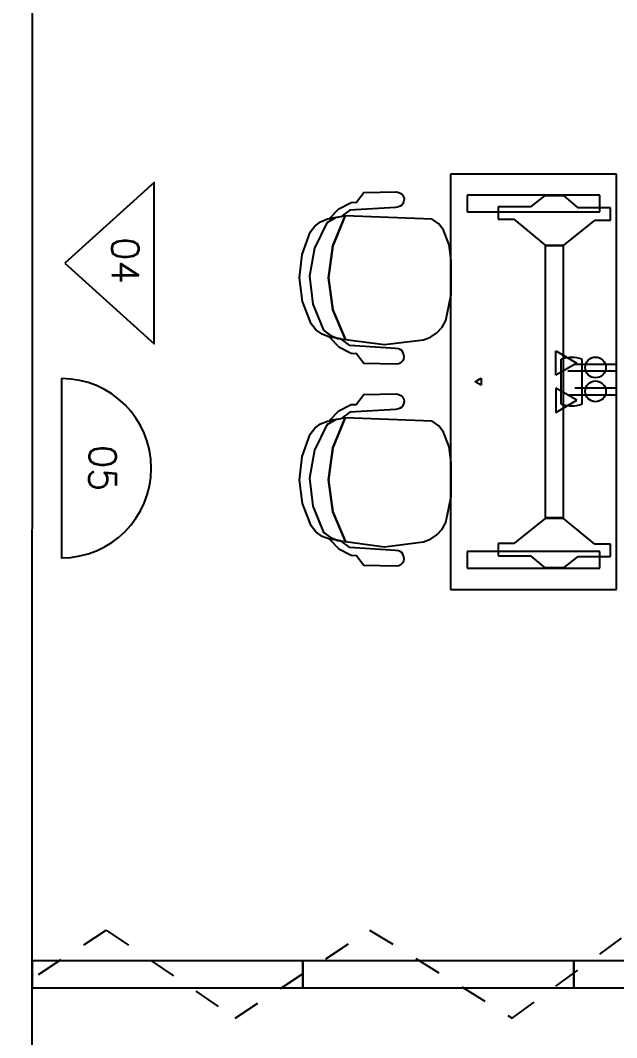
# Model space of a CAD drawing. Extents: x -4 to 325, y -1 to 181.
# Drawn here: x 14.666 to 16.867, y 18.891 to 22.645 of the extents above; entities that cross this region are included whole.
import ezdxf
from ezdxf.enums import TextEntityAlignment as Align

# ---------------------------------------------------------------- set-up
doc = ezdxf.new("R2010")
doc.units = 0
doc.header["$LTSCALE"] = 0.7
doc.header["$MEASUREMENT"] = 0
for name, pattern in [('REC4_A1-00_PLANTA GENERAL$0$X-RC$0$REC4-PP$0$AXA-PP-PB$0$AXA-PP-PB$0$DEMO', [0.2, 0.1, -0.1]), ('REC4_A1-00_PLANTA GENERAL$0$X-RC$0$X-PP$0$AXA-PP-PB$0$AXA-PP-PB$0$DEMO', [0.2, 0.1, -0.1]), ('REC4_A1-00_PLANTA GENERAL$1$X-BB$0$CENTER', [2, 1.25, -0.25, 0.25, -0.25]), ('X-BB$0$HIDDEN2', [0.1875, 0.125, -0.0625])]:
    doc.linetypes.add(name, pattern=pattern)
doc.layers.get('0').update_dxf_attribs({"linetype": 'CONTINUOUS'})
for name, color, linetype in [('REC4_A1-00_PLANTA GENERAL$0$PP$0$I-EQPM-MOVE', 253, 'CONTINUOUS'), ('REC4_A1-00_PLANTA GENERAL$0$X-RC$0$REC4-PP$0$I-FLOR-RAIS', 8, 'CONTINUOUS'), ('REC4_A1-00_PLANTA GENERAL$0$X-RC$0$X-PP$0$I-FLOR-RAIS', 253, 'CONTINUOUS'), ('REC4_A1-00_PLANTA GENERAL$1$BB$0$A-GRID', 251, 'REC4_A1-00_PLANTA GENERAL$1$X-BB$0$CENTER'), ('REC4_A1-00_PLANTA GENERAL$1$FN$0$I-FURN-FREE', 1, 'CONTINUOUS'), ('REC4_A1-00_PLANTA GENERAL$1$PP$0$I-WALL', 253, 'CONTINUOUS')]:
    doc.layers.add(name, color=color, linetype=linetype)
doc.styles.add('REC4_A1-00_PLANTA GENERAL$0$X-FN$0$ARIAL', font='arial.ttf')
doc.styles.add('ROMANS', font='romans.shx', dxfattribs={"width": 0.75})

# ---------------------------------------------------------------- blocks, each defined once
blk = doc.blocks.new('REC4_A1-00_PLANTA GENERAL', base_point=(3911.2412, -3265.1096))
at = {"layer": 'REC4_A1-00_PLANTA GENERAL$1$BB$0$A-GRID'}
h = blk.add_hatch(dxfattribs=at)
h.set_pattern_fill('ANSI31', color=8, scale=0.53)
h.set_pattern_definition([(45, (0.03352, 0.020166), (-0.046845824, 0.046845824), [])])
h.paths.add_polyline_path([(1.5678, 35.8547), (1.2166, 35.8547), (1.2166, 35.4908), (1.5678, 35.4908)])
h.paths.add_polyline_path([(8.0551, 35.8047), (7.7553, 35.8047), (7.7553, 35.5143), (8.0551, 35.5143)])
h.paths.add_polyline_path([(14.5753, 35.809), (14.2754, 35.809), (14.2754, 35.5187), (14.5753, 35.5187)])
h.paths.add_polyline_path([(21.0466, 35.804), (20.7468, 35.804), (20.7468, 35.5137), (21.0466, 35.5137)])
edge = h.paths.add_edge_path()
edge.add_arc((27.4259, 35.604), 0.1568, 0, 360)
h.paths.add_polyline_path([(34.1147, 35.7939), (33.8148, 35.7939), (33.8148, 35.5036), (34.1147, 35.5036)])
h.paths.add_polyline_path([(40.5576, 35.789), (40.2578, 35.789), (40.2578, 35.4986), (40.5576, 35.4986)])
edge = h.paths.add_edge_path()
edge.add_arc((46.9701, 35.6385), 0.2128, 0, 360)
edge = h.paths.add_edge_path()
edge.add_arc((33.9335, 29.5702), 0.1716, 0, 360)
h.paths.add_polyline_path([(1.5768, 29.8317), (1.2256, 29.8317), (1.2256, 29.4678), (1.5768, 29.4678)])
h.paths.add_polyline_path([(8.0508, 29.7868), (7.75, 29.7868), (7.75, 29.4871), (8.0508, 29.4871)])
h.paths.add_polyline_path([(14.3851, 29.7988), (14.2624, 29.7988), (14.2624, 29.4991), (14.3821, 29.4991)])
h.paths.add_polyline_path([(14.5632, 29.7988), (14.3851, 29.7988), (14.3821, 29.4991), (14.5632, 29.4991)])
h.paths.add_polyline_path([(21.1221, 29.5527), (20.7989, 29.5517), (20.7989, 29.3933), (21.1221, 29.3933)])
h.paths.add_polyline_path([(21.1221, 29.8224), (21.0453, 29.8224), (20.7989, 29.8217), (20.7989, 29.5517), (21.1221, 29.5527)])
h.paths.add_polyline_path([(27.542, 29.7729), (27.2913, 29.7729), (27.2913, 29.5231), (27.542, 29.5231)])
h.paths.add_polyline_path([(40.5264, 29.7716), (40.2757, 29.7716), (40.2757, 29.5218), (40.5264, 29.5218)])
h.paths.add_polyline_path([(47.0764, 29.8019), (46.7664, 29.8019), (46.7664, 29.4919), (47.0764, 29.4919)])
h.paths.add_polyline_path([(1.565, 23.8478), (1.2138, 23.8478), (1.2138, 23.4839), (1.565, 23.4839)])
h.paths.add_polyline_path([(7.9956, 23.8084), (7.6948, 23.8084), (7.6948, 23.5086), (7.9956, 23.5086)])
h.paths.add_polyline_path([(14.5958, 23.8058), (14.2249, 23.8067), (14.2249, 23.507), (14.5929, 23.5061)])
h.paths.add_polyline_path([(14.5258, 23.8058), (14.5958, 23.8058), (14.5929, 23.5061), (14.5258, 23.5061)], flags=16)
h.paths.add_polyline_path([(27.5327, 23.7392), (27.282, 23.7392), (27.282, 23.4894), (27.5327, 23.4894)])
edge = h.paths.add_edge_path()
edge.add_arc((33.9155, 23.6003), 0.1566, 0, 360)
h.paths.add_polyline_path([(40.5198, 23.6763), (40.2691, 23.6763), (40.2691, 23.4631), (40.5198, 23.4631)])
h.paths.add_polyline_path([(40.5198, 23.7129), (40.269, 23.7129), (40.269, 23.6763), (40.5198, 23.6763)])
h.paths.add_polyline_path([(47.0605, 23.6763), (46.8098, 23.6763), (46.8098, 23.4498), (47.0605, 23.4498)])
h.paths.add_polyline_path([(47.0605, 23.6997), (46.8098, 23.6997), (46.8098, 23.6763), (47.0605, 23.6763)])
h.paths.add_polyline_path([(1.5458, 17.8473), (1.1946, 17.8473), (1.1946, 17.4834), (1.5458, 17.4834)])
h.paths.add_polyline_path([(8.0633, 17.8071), (7.7625, 17.8071), (7.7625, 17.5074), (8.0633, 17.5074)])
h.paths.add_polyline_path([(14.4343, 17.7919), (14.3217, 17.7919), (14.3217, 17.4921), (14.4285, 17.4921)])
h.paths.add_polyline_path([(14.6226, 17.7919), (14.4343, 17.7919), (14.4285, 17.4921), (14.6226, 17.4921)])
h.paths.add_polyline_path([(27.5235, 17.756), (27.2727, 17.756), (27.2727, 17.5062), (27.5235, 17.5062)])
edge = h.paths.add_edge_path()
edge.add_arc((33.905, 17.5767), 0.1574, 0, 360)
h.paths.add_polyline_path([(40.5132, 17.7384), (40.3113, 17.7384), (40.3113, 17.5259), (40.5132, 17.5259)])
h.paths.add_polyline_path([(40.3113, 17.7384), (40.2625, 17.7384), (40.2625, 17.4886), (40.5132, 17.4886), (40.5132, 17.5259), (40.3113, 17.5259)])
h.paths.add_polyline_path([(47.0683, 17.7542), (46.7674, 17.7542), (46.7674, 17.5259), (47.0683, 17.5259)])
h.paths.add_polyline_path([(47.0683, 17.5259), (46.7674, 17.5259), (46.7674, 17.4544), (47.0683, 17.4544)])
h.paths.add_polyline_path([(1.5739, 11.86), (1.2227, 11.86), (1.2227, 11.4962), (1.5739, 11.4962)])
h.paths.add_polyline_path([(8.0659, 11.8138), (7.765, 11.8138), (7.765, 11.514), (8.0659, 11.514)])
h.paths.add_polyline_path([(14.5258, 11.7988), (14.2249, 11.7988), (14.2249, 11.499), (14.5258, 11.499)])
h.paths.add_polyline_path([(21.0742, 11.6829), (20.7512, 11.6844), (20.7512, 11.4144), (21.0742, 11.4144)])
h.paths.add_polyline_path([(21.0742, 11.7656), (20.7512, 11.7656), (20.7512, 11.6844), (21.0742, 11.6829)])
h.paths.add_polyline_path([(27.5142, 11.7439), (27.2635, 11.7439), (27.2635, 11.4941), (27.5142, 11.4941)])
edge = h.paths.add_edge_path()
edge.add_arc((33.8803, 11.59), 0.1553, 0, 360)
h.paths.add_polyline_path([(40.5065, 11.7154), (40.2558, 11.7154), (40.2558, 11.464), (40.5065, 11.464)])
h.paths.add_polyline_path([(47.0258, 11.6987), (46.775, 11.6987), (46.775, 11.4489), (47.0258, 11.4489)])
h.paths.add_polyline_path([(1.5513, 5.8383), (1.2001, 5.8383), (1.2001, 5.4744), (1.5513, 5.4744)])
h.paths.add_polyline_path([(8.0395, 5.7813), (7.7676, 5.7813), (7.7676, 5.4815), (8.0395, 5.4815)])
h.paths.add_polyline_path([(8.0685, 5.7813), (8.0395, 5.7813), (8.0395, 5.4815), (8.0685, 5.4815)])
h.paths.add_polyline_path([(14.5132, 5.7555), (14.2123, 5.7555), (14.2123, 5.4558), (14.5132, 5.4558)])
h.paths.add_polyline_path([(21.0084, 5.7048), (20.7577, 5.7048), (20.7577, 5.455), (21.0084, 5.455)])
h.paths.add_polyline_path([(27.5299, 5.7035), (27.229, 5.7035), (27.229, 5.4037), (27.5299, 5.4037)])
h.paths.add_polyline_path([(34.0162, 5.6528), (33.7655, 5.6528), (33.7655, 5.403), (34.0162, 5.403)])
h.paths.add_polyline_path([(40.4672, 5.6155), (40.2072, 5.6155), (40.2072, 5.3555), (40.4672, 5.3555)])
edge = h.paths.add_edge_path()
edge.add_arc((46.8827, 5.476), 0.1877, 0, 360)
at = {"layer": 'REC4_A1-00_PLANTA GENERAL$0$PP$0$I-EQPM-MOVE'}
for points in [[(14.7088, 19.0742), (15.7088, 19.0742), (15.7088, 19.1742), (14.7088, 19.1742)], [(15.7088, 19.0742), (16.7088, 19.0742), (16.7088, 19.1742), (15.7088, 19.1742)], [(16.7088, 19.0742), (17.7088, 19.0742), (17.7088, 19.1742), (16.7088, 19.1742)]]:
    blk.add_lwpolyline(points, close=True, dxfattribs=at)
at = {"layer": 'REC4_A1-00_PLANTA GENERAL$0$X-RC$0$REC4-PP$0$I-FLOR-RAIS', "linetype": 'REC4_A1-00_PLANTA GENERAL$0$X-RC$0$REC4-PP$0$AXA-PP-PB$0$AXA-PP-PB$0$DEMO'}
for points in [[(14.7329, 19.1242), (14.9828, 19.288), (15.4593, 18.963), (15.9553, 19.288), (16.4814, 18.963)], [(15.4593, 18.963), (15.9553, 19.288), (16.4814, 18.963), (16.9278, 19.288), (17.4061, 18.963)]]:
    blk.add_lwpolyline(points, dxfattribs=at)
at = {"layer": 'REC4_A1-00_PLANTA GENERAL$0$X-RC$0$X-PP$0$I-FLOR-RAIS', "linetype": 'REC4_A1-00_PLANTA GENERAL$0$X-RC$0$X-PP$0$AXA-PP-PB$0$AXA-PP-PB$0$DEMO'}
for points in [[(14.7329, 19.1242), (14.9828, 19.288), (15.4593, 18.963), (15.9553, 19.288), (16.4814, 18.963)], [(14.7329, 19.1242), (14.9828, 19.288), (15.4593, 18.963), (15.9553, 19.288), (16.4814, 18.963)], [(15.4593, 18.963), (15.9553, 19.288), (16.4814, 18.963), (16.9278, 19.288), (17.4061, 18.963)], [(15.4593, 18.963), (15.9553, 19.288), (16.4814, 18.963), (16.9278, 19.288), (17.4061, 18.963)]]:
    blk.add_lwpolyline(points, dxfattribs=at)
at = {"layer": 'REC4_A1-00_PLANTA GENERAL$1$FN$0$I-FURN-FREE'}
for p, q in [((16.8672, 22.0779), (16.2541, 22.0779)), ((16.2541, 22.0779), (16.2541, 20.5452)), ((16.8672, 20.5452), (16.8672, 22.0779)), ((16.8055, 22), (16.3158, 22)), ((16.3158, 22), (16.3158, 21.9387)), ((16.6009, 21.9972), (16.5493, 21.9571)), ((16.6737, 21.9972), (16.6009, 21.9972)), ((16.7253, 21.9538), (16.6737, 21.9972)), ((16.8055, 21.9387), (16.8055, 22)), ((16.3158, 21.9387), (16.8055, 21.9387)), ((16.3158, 21.9387), (16.3158, 21.9387)), ((16.5493, 21.9571), (16.4297, 21.9571)), ((16.4297, 21.9571), (16.4297, 21.9116)), ((16.8448, 21.9538), (16.7253, 21.9538)), ((16.8448, 21.9083), (16.8448, 21.9538)), ((16.4297, 21.9116), (16.488, 21.9116)), ((16.488, 21.9116), (16.6034, 21.8161)), ((16.6719, 21.8161), (16.7874, 21.9083)), ((16.7874, 21.9083), (16.8448, 21.9083)), ((16.6034, 21.8161), (16.6719, 21.8161)), ((16.6714, 21.8129), (16.6032, 21.8129)), ((16.6032, 21.8129), (16.6032, 20.8102)), ((16.6714, 20.8102), (16.6714, 21.8129)), ((16.6429, 21.3356), (16.6429, 21.425)), ((16.6429, 21.425), (16.7203, 21.3803)), ((16.6429, 21.3356), (16.6429, 21.425)), ((16.6429, 21.425), (16.7203, 21.3803)), ((16.7203, 21.3803), (16.6429, 21.3356)), ((16.7203, 21.3803), (16.6429, 21.3356)), ((16.6628, 21.2285), (16.6628, 21.3946)), ((16.6628, 21.2285), (16.6628, 21.3946)), ((16.7127, 21.3769), (16.866, 21.3769)), ((16.7127, 21.3769), (16.866, 21.3769)), ((16.7395, 21.2285), (16.7395, 21.3946)), ((16.7395, 21.2285), (16.7395, 21.3946)), ((16.6429, 21.3356), (16.6429, 21.3356)), ((16.6872, 21.3514), (16.866, 21.3514)), ((16.6872, 21.3514), (16.866, 21.3514)), ((16.3452, 21.3116), (16.3674, 21.3243)), ((16.3674, 21.2988), (16.3452, 21.3116)), ((16.3674, 21.3243), (16.3674, 21.2988)), ((16.7127, 21.2888), (16.866, 21.2888)), ((16.7127, 21.2888), (16.866, 21.2888)), ((16.6429, 21.2876), (16.6429, 21.1981)), ((16.7203, 21.2429), (16.6429, 21.2876)), ((16.6429, 21.2876), (16.6429, 21.1981)), ((16.7203, 21.2429), (16.6429, 21.2876)), ((16.6872, 21.2632), (16.866, 21.2632)), ((16.6872, 21.2632), (16.866, 21.2632)), ((16.6429, 21.1981), (16.7203, 21.2429)), ((16.6429, 21.1981), (16.7203, 21.2429)), ((16.6027, 20.807), (16.4872, 20.7148)), ((16.6711, 20.807), (16.6027, 20.807)), ((16.6032, 20.8102), (16.6714, 20.8102)), ((16.7866, 20.7115), (16.6711, 20.807)), ((16.4872, 20.7148), (16.4297, 20.7148)), ((16.4297, 20.7148), (16.4297, 20.6694)), ((16.8448, 20.7115), (16.7866, 20.7115)), ((16.8448, 20.666), (16.8448, 20.7115)), ((16.8055, 20.6844), (16.3158, 20.6844)), ((16.3158, 20.6844), (16.3158, 20.6231)), ((16.4297, 20.6694), (16.5493, 20.6694)), ((16.5493, 20.6694), (16.6009, 20.6259)), ((16.6737, 20.6259), (16.7253, 20.666)), ((16.7253, 20.666), (16.8448, 20.666)), ((16.8055, 20.6231), (16.8055, 20.6844)), ((16.3158, 20.6231), (16.8055, 20.6231)), ((16.6009, 20.6259), (16.6737, 20.6259)), ((16.2541, 20.5452), (16.8672, 20.5452))]:
    blk.add_line(p, q, dxfattribs=at)
for points in [[(15.9052, 21.9729), (15.9344, 22.0098), (16.0546, 22.012), (16.0627, 22.0103), (16.0702, 22.0066), (16.0765, 22.0012), (16.0813, 21.9944), (16.0823, 21.9847), (16.0805, 21.9752), (16.0779, 21.9687), (16.0736, 21.9632), (16.068, 21.9591), (16.0615, 21.9567), (16.0512, 21.955), (15.8825, 21.9447), (15.8485, 21.9201), (15.8066, 21.9138), (15.8421, 21.9496), (15.8868, 21.9727), (15.896, 21.9738), (15.9052, 21.9729), (15.9052, 21.9729)], [(15.835, 21.4719), (15.8067, 21.4758), (15.7801, 21.4866), (15.7571, 21.5035), (15.7388, 21.5256), (15.7074, 21.6075), (15.6962, 21.6945), (15.706, 21.7816), (15.7362, 21.864), (15.7527, 21.8855), (15.7742, 21.9019), (15.7993, 21.9122), (15.8262, 21.9155), (15.7974, 21.8982), (15.7514, 21.8045), (15.7334, 21.7017), (15.745, 21.598), (15.7852, 21.5016), (15.8082, 21.4835), (15.835, 21.4719)], [(15.9052, 21.4167), (15.9344, 21.3798), (16.0546, 21.3776), (16.0627, 21.3793), (16.0702, 21.383), (16.0765, 21.3884), (16.0813, 21.3952), (16.0823, 21.4049), (16.0805, 21.4144), (16.0779, 21.4209), (16.0736, 21.4264), (16.068, 21.4305), (16.0615, 21.4329), (16.0512, 21.4346), (15.8825, 21.4449), (15.8485, 21.4695), (15.8066, 21.4758), (15.8421, 21.44), (15.8868, 21.4169), (15.896, 21.4158), (15.9052, 21.4167), (15.9052, 21.4167)], [(15.9052, 21.2273), (15.9344, 21.2641), (16.0546, 21.2664), (16.0627, 21.2646), (16.0702, 21.261), (16.0765, 21.2555), (16.0813, 21.2487), (16.0823, 21.2391), (16.0805, 21.2295), (16.0779, 21.2231), (16.0736, 21.2176), (16.068, 21.2135), (16.0615, 21.211), (16.0512, 21.2093), (15.8825, 21.199), (15.8485, 21.1745), (15.8066, 21.1682), (15.8421, 21.2039), (15.8868, 21.2271), (15.896, 21.2281), (15.9052, 21.2273), (15.9052, 21.2273)], [(15.8665, 20.7213), (15.8199, 20.8312), (15.8036, 20.9494), (15.8188, 21.0677), (15.8645, 21.178), (15.829, 21.1705), (15.7974, 21.1523), (15.7514, 21.0586), (15.7335, 20.9558), (15.7452, 20.852), (15.7855, 20.7557), (15.8092, 20.7373), (15.8369, 20.7256), (15.8665, 20.7213)], [(15.9052, 20.671), (15.9344, 20.6342), (16.0546, 20.6319), (16.0627, 20.6337), (16.0702, 20.6373), (16.0765, 20.6428), (16.0813, 20.6496), (16.0823, 20.6592), (16.0805, 20.6688), (16.0779, 20.6752), (16.0736, 20.6807), (16.068, 20.6848), (16.0615, 20.6873), (16.0512, 20.689), (15.8825, 20.6992), (15.8485, 20.7238), (15.8066, 20.7301), (15.8421, 20.6944), (15.8868, 20.6712), (15.896, 20.6702), (15.9052, 20.671), (15.9052, 20.671)]]:
    blk.add_lwpolyline(points, close=True, dxfattribs=at)
for points in [[(15.8665, 21.467), (15.8199, 21.5768), (15.8036, 21.695), (15.8188, 21.8134), (15.8645, 21.9236), (15.829, 21.9161), (15.7974, 21.898), (15.7514, 21.8043), (15.7335, 21.7014), (15.7452, 21.5976), (15.7855, 21.5013), (15.8092, 21.483), (15.8369, 21.4713), (15.8665, 21.467)], [(15.8645, 21.9236), (15.8188, 21.8134), (15.8036, 21.695), (15.8199, 21.5768), (15.8665, 21.467), (16.0102, 21.4484), (16.154, 21.4662), (16.1804, 21.4764), (16.2038, 21.4923), (16.2229, 21.5133), (16.2367, 21.538), (16.2563, 21.6337), (16.2563, 21.7583), (16.2492, 21.8164), (16.2282, 21.8711), (16.2104, 21.8948), (16.1862, 21.912), (15.8645, 21.9236)], [(15.8645, 21.178), (15.8188, 21.0677), (15.8036, 20.9494), (15.8199, 20.8312), (15.8665, 20.7213), (16.0102, 20.7027), (16.154, 20.7206), (16.1804, 20.7307), (16.2038, 20.7467), (16.2229, 20.7676), (16.2367, 20.7924), (16.2563, 20.8881), (16.2563, 21.0126), (16.2492, 21.0708), (16.2282, 21.1255), (16.2104, 21.1492), (16.1862, 21.1663), (15.8645, 21.178)], [(15.835, 20.7262), (15.8067, 20.7302), (15.7801, 20.7409), (15.7571, 20.7579), (15.7388, 20.7799), (15.7074, 20.8618), (15.6962, 20.9488), (15.706, 21.036), (15.7362, 21.1183), (15.7527, 21.1398), (15.7742, 21.1563), (15.7993, 21.1665), (15.8262, 21.1698), (15.7974, 21.1526), (15.7514, 21.0589), (15.7334, 20.956), (15.745, 20.8523), (15.7852, 20.756), (15.8082, 20.7379), (15.835, 20.7262)]]:
    blk.add_lwpolyline(points, dxfattribs=at)
for centre in [(16.7893, 21.3641), (16.7893, 21.3641), (16.7893, 21.276), (16.7893, 21.276)]:
    blk.add_circle(centre, 0.0383, dxfattribs=at)
for centre, start, end in [((16.7012, 21.2828), 71.0754, 108.9246), ((16.7012, 21.2828), 71.0754, 108.9246), ((16.7012, 21.3403), 251.0754, 288.9246), ((16.7012, 21.3403), 251.0754, 288.9246)]:
    blk.add_arc(centre, 0.1181, start, end, dxfattribs=at)
at = {"layer": 'REC4_A1-00_PLANTA GENERAL$1$PP$0$I-WALL'}
blk.add_line((14.7095, 23.5587), (14.7085, 17.7717), dxfattribs=at)
at = {"layer": 'REC4_A1-00_PLANTA GENERAL$1$FN$0$I-FURN-FREE', "style": 'REC4_A1-00_PLANTA GENERAL$0$X-FN$0$ARIAL', "text_generation_flag": 4}
for tag, p, height in [('ITEXT', (44.0612, 35.3807), 0.0358), ('CAPQT', (44.1235, 34.7232), 0.00704), ('CAPMC', (44.1235, 34.7232), 0.00704), ('CAPMG', (44.1235, 34.7232), 0.00704), ('STYLE', (44.1235, 34.7232), 0.0572), ('STYLE', (44.1235, 34.7232), 0.0572), ('CAPPN', (44.1235, 34.7232), 0.0715), ('L3', (44.1235, 34.7232), 0.0715), ('L1', (44.1235, 34.7232), 0.0715), ('L2', (44.1235, 34.7232), 0.0715)]:
    blk.add_attdef(tag, p, '', height=height, dxfattribs=at)
for tag, p, height, rotation in [('ITEXT', (42.9913, 35.0599), 0.0358, 30), ('ITEXT', (45.1482, 35.1235), 0.0358, 330), ('CAPPN', (43.374, 34.5216), 0.0715, 30), ('STYLE', (43.374, 34.5216), 0.0572, 30), ('STYLE', (43.374, 34.5216), 0.0572, 30), ('L1', (43.374, 34.5216), 0.0715, 30), ('L2', (43.374, 34.5216), 0.0715, 30), ('L3', (43.374, 34.5216), 0.0715, 30), ('CAPMG', (43.374, 34.5216), 0.00704, 30), ('CAPMC', (43.374, 34.5216), 0.00704, 30), ('CAPQT', (43.374, 34.5216), 0.00704, 30), ('L1', (44.8734, 34.523), 0.0715, 330), ('L3', (44.8734, 34.523), 0.0715, 330), ('L2', (44.8734, 34.523), 0.0715, 330), ('CAPPN', (44.8734, 34.523), 0.0715, 330), ('STYLE', (44.8734, 34.523), 0.0572, 330), ('STYLE', (44.8734, 34.523), 0.0572, 330), ('CAPMC', (44.8734, 34.523), 0.00704, 330), ('CAPMG', (44.8734, 34.523), 0.00704, 330), ('CAPQT', (44.8734, 34.523), 0.00704, 330), ('ITEXT', (42.2251, 34.2472), 0.0358, 60), ('ITEXT', (45.9609, 34.3573), 0.0358, 300), ('CAPPN', (42.8256, 33.9723), 0.0715, 60), ('STYLE', (42.8256, 33.9723), 0.0572, 60), ('STYLE', (42.8256, 33.9723), 0.0572, 60), ('L1', (42.8256, 33.9723), 0.0715, 60), ('L2', (42.8256, 33.9723), 0.0715, 60), ('L3', (42.8256, 33.9723), 0.0715, 60), ('CAPMG', (42.8256, 33.9723), 0.00704, 60), ('CAPMC', (42.8256, 33.9723), 0.00704, 60), ('CAPQT', (42.8256, 33.9723), 0.00704, 60), ('L1', (45.4227, 33.9746), 0.0715, 300), ('L3', (45.4227, 33.9746), 0.0715, 300), ('L2', (45.4227, 33.9746), 0.0715, 300), ('CAPPN', (45.4227, 33.9746), 0.0715, 300), ('STYLE', (45.4227, 33.9746), 0.0572, 300), ('STYLE', (45.4227, 33.9746), 0.0572, 300), ('CAPMC', (45.4227, 33.9746), 0.00704, 300), ('CAPMG', (45.4227, 33.9746), 0.00704, 300), ('CAPQT', (45.4227, 33.9746), 0.00704, 300), ('CAPPN', (42.6254, 33.2225), 0.0715, 90), ('STYLE', (42.6254, 33.2225), 0.0572, 90), ('STYLE', (42.6254, 33.2225), 0.0572, 90), ('L3', (42.6254, 33.2225), 0.0715, 90), ('L1', (42.6254, 33.2225), 0.0715, 90), ('L2', (42.6254, 33.2225), 0.0715, 90), ('ITEXT', (41.9679, 33.1602), 0.0358, 90), ('ITEXT', (46.2817, 33.2874), 0.0358, 270), ('CAPQT', (42.6254, 33.2225), 0.00704, 90), ('CAPMG', (42.6254, 33.2225), 0.00704, 90), ('CAPMC', (42.6254, 33.2225), 0.00704, 90), ('CAPPN', (45.6242, 33.2251), 0.0715, 270), ('L3', (45.6242, 33.2251), 0.0715, 270), ('L2', (45.6242, 33.2251), 0.0715, 270), ('L1', (45.6242, 33.2251), 0.0715, 270), ('STYLE', (45.6242, 33.2251), 0.0572, 270), ('STYLE', (45.6242, 33.2251), 0.0572, 270), ('CAPMC', (45.6242, 33.2251), 0.00704, 270), ('CAPMG', (45.6242, 33.2251), 0.00704, 270), ('CAPQT', (45.6242, 33.2251), 0.00704, 270), ('CAPPN', (42.8269, 32.4729), 0.0715, 120), ('STYLE', (42.8269, 32.4729), 0.0572, 120), ('STYLE', (42.8269, 32.4729), 0.0572, 120), ('L2', (42.8269, 32.4729), 0.0715, 120), ('L3', (42.8269, 32.4729), 0.0715, 120), ('L1', (42.8269, 32.4729), 0.0715, 120), ('CAPMG', (42.8269, 32.4729), 0.00704, 120), ('CAPMC', (42.8269, 32.4729), 0.00704, 120), ('CAPQT', (42.8269, 32.4729), 0.00704, 120), ('CAPPN', (45.424, 32.4752), 0.0715, 240), ('STYLE', (45.424, 32.4752), 0.0572, 240), ('STYLE', (45.424, 32.4752), 0.0572, 240), ('L2', (45.424, 32.4752), 0.0715, 240), ('L3', (45.424, 32.4752), 0.0715, 240), ('L1', (45.424, 32.4752), 0.0715, 240), ('CAPMG', (45.424, 32.4752), 0.00704, 240), ('CAPQT', (45.424, 32.4752), 0.00704, 240), ('CAPMC', (45.424, 32.4752), 0.00704, 240), ('ITEXT', (42.2887, 32.0903), 0.0358, 120), ('ITEXT', (46.0245, 32.2004), 0.0358, 240), ('CAPPN', (43.3762, 31.9246), 0.0715, 150), ('STYLE', (43.3762, 31.9246), 0.0572, 150), ('STYLE', (43.3762, 31.9246), 0.0572, 150), ('L1', (43.3762, 31.9246), 0.0715, 150), ('L2', (43.3762, 31.9246), 0.0715, 150), ('L3', (43.3762, 31.9246), 0.0715, 150), ('CAPPN', (44.8757, 31.9259), 0.0715, 210), ('STYLE', (44.8757, 31.9259), 0.0572, 210), ('STYLE', (44.8757, 31.9259), 0.0572, 210), ('L2', (44.8757, 31.9259), 0.0715, 210), ('L3', (44.8757, 31.9259), 0.0715, 210), ('L1', (44.8757, 31.9259), 0.0715, 210), ('CAPMG', (43.3762, 31.9246), 0.00704, 150), ('CAPMC', (43.3762, 31.9246), 0.00704, 150), ('CAPQT', (43.3762, 31.9246), 0.00704, 150), ('CAPMG', (44.8757, 31.9259), 0.00704, 210), ('CAPMC', (44.8757, 31.9259), 0.00704, 210), ('CAPQT', (44.8757, 31.9259), 0.00704, 210), ('CAPPN', (44.1261, 31.7244), 0.0715, 180), ('STYLE', (44.1261, 31.7244), 0.0572, 180), ('STYLE', (44.1261, 31.7244), 0.0572, 180), ('L3', (44.1261, 31.7244), 0.0715, 180), ('L1', (44.1261, 31.7244), 0.0715, 180), ('L2', (44.1261, 31.7244), 0.0715, 180), ('CAPMG', (44.1261, 31.7244), 0.00704, 180), ('CAPMC', (44.1261, 31.7244), 0.00704, 180), ('CAPQT', (44.1261, 31.7244), 0.00704, 180), ('ITEXT', (43.1014, 31.3241), 0.0358, 150), ('ITEXT', (45.2583, 31.3876), 0.0358, 210), ('ITEXT', (44.1884, 31.0669), 0.0358, 180)]:
    blk.add_attdef(tag, p, '', height=height, rotation=rotation, dxfattribs=at)
for tag, p, height, width in [('ITEXT', (44.1112, 34.7804), 0.0286, 0.75), ('PSUT1', (44.1235, 34.7232), 0.0572, 0.65), ('PSUT2', (44.1235, 34.7232), 0.0572, 0.65), ('PSUT3', (44.1235, 34.7232), 0.0572, 0.65)]:
    blk.add_attdef(tag, p, '', height=height, dxfattribs=dict(at, width=width))
for tag, p, height, rotation, width in [('ITEXT', (43.3348, 34.565), 0.0286, 30, 0.75), ('PSUT1', (43.374, 34.5216), 0.0572, 30, 0.65), ('PSUT2', (43.374, 34.5216), 0.0572, 30, 0.65), ('PSUT3', (43.374, 34.5216), 0.0572, 30, 0.65), ('ITEXT', (44.8914, 34.5786), 0.0286, 330, 0.75), ('PSUT1', (44.8734, 34.523), 0.0572, 330, 0.65), ('PSUT2', (44.8734, 34.523), 0.0572, 330, 0.65), ('PSUT3', (44.8734, 34.523), 0.0572, 330, 0.65), ('PSUT1', (42.8256, 33.9723), 0.0572, 60, 0.65), ('PSUT2', (42.8256, 33.9723), 0.0572, 60, 0.65), ('PSUT3', (42.8256, 33.9723), 0.0572, 60, 0.65), ('ITEXT', (42.77, 33.9903), 0.0286, 60, 0.75), ('ITEXT', (45.4661, 34.0138), 0.0286, 300, 0.75), ('PSUT1', (45.4227, 33.9746), 0.0572, 300, 0.65), ('PSUT2', (45.4227, 33.9746), 0.0572, 300, 0.65), ('PSUT3', (45.4227, 33.9746), 0.0572, 300, 0.65), ('PSUT3', (42.6254, 33.2225), 0.0572, 90, 0.65), ('PSUT1', (42.6254, 33.2225), 0.0572, 90, 0.65), ('PSUT2', (42.6254, 33.2225), 0.0572, 90, 0.65), ('ITEXT', (42.5682, 33.2102), 0.0286, 90, 0.75), ('ITEXT', (45.6814, 33.2373), 0.0286, 270, 0.75), ('PSUT1', (45.6242, 33.2251), 0.0572, 270, 0.65), ('PSUT2', (45.6242, 33.2251), 0.0572, 270, 0.65), ('PSUT3', (45.6242, 33.2251), 0.0572, 270, 0.65), ('PSUT2', (42.8269, 32.4729), 0.0572, 120, 0.65), ('PSUT1', (42.8269, 32.4729), 0.0572, 120, 0.65), ('PSUT3', (42.8269, 32.4729), 0.0572, 120, 0.65), ('ITEXT', (42.7835, 32.4337), 0.0286, 120, 0.75), ('PSUT2', (45.424, 32.4752), 0.0572, 240, 0.65), ('PSUT3', (45.424, 32.4752), 0.0572, 240, 0.65), ('PSUT1', (45.424, 32.4752), 0.0572, 240, 0.65), ('ITEXT', (45.4797, 32.4572), 0.0286, 240, 0.75), ('PSUT1', (43.3762, 31.9246), 0.0572, 150, 0.65), ('PSUT2', (43.3762, 31.9246), 0.0572, 150, 0.65), ('PSUT3', (43.3762, 31.9246), 0.0572, 150, 0.65), ('PSUT2', (44.8757, 31.9259), 0.0572, 210, 0.65), ('PSUT3', (44.8757, 31.9259), 0.0572, 210, 0.65), ('PSUT1', (44.8757, 31.9259), 0.0572, 210, 0.65), ('ITEXT', (43.3583, 31.8689), 0.0286, 150, 0.75), ('ITEXT', (44.9149, 31.8825), 0.0286, 210, 0.75), ('PSUT3', (44.1261, 31.7244), 0.0572, 180, 0.65), ('PSUT1', (44.1261, 31.7244), 0.0572, 180, 0.65), ('PSUT2', (44.1261, 31.7244), 0.0572, 180, 0.65), ('ITEXT', (44.1384, 31.6672), 0.0286, 180, 0.75)]:
    blk.add_attdef(tag, p, '', height=height, rotation=rotation, dxfattribs=dict(at, width=width))

msp = doc.modelspace()

# ---------------------------------------------------------------- block references
at = {"linetype": 'X-BB$0$HIDDEN2'}
msp.add_blockref('REC4_A1-00_PLANTA GENERAL', (3911.2412, -3265.1096), dxfattribs=at)

# ---------------------------------------------------------------- next in the draw order: linework, layer by layer
msp.add_lwpolyline([(14.8295, 21.7494), (15.1603, 21.4519), (15.1603, 22.047), (14.8295, 21.7494)])
msp.add_lwpolyline([(14.8182, 21.3233), (14.8182, 20.6617, 1)], format="xyb", close=True)

# ---------------------------------------------------------------- next in the draw order: texts
at = {"color": 7, "ltscale": 0.01, "style": 'ROMANS'}
for s, p in [('04', (15.0529, 21.8449)), ('05', (14.9697, 21.0782))]:
    msp.add_text(s, height=0.1, rotation=270, dxfattribs=at).set_placement(p, align=Align.MIDDLE_LEFT)

doc.saveas('drawing.dxf')
